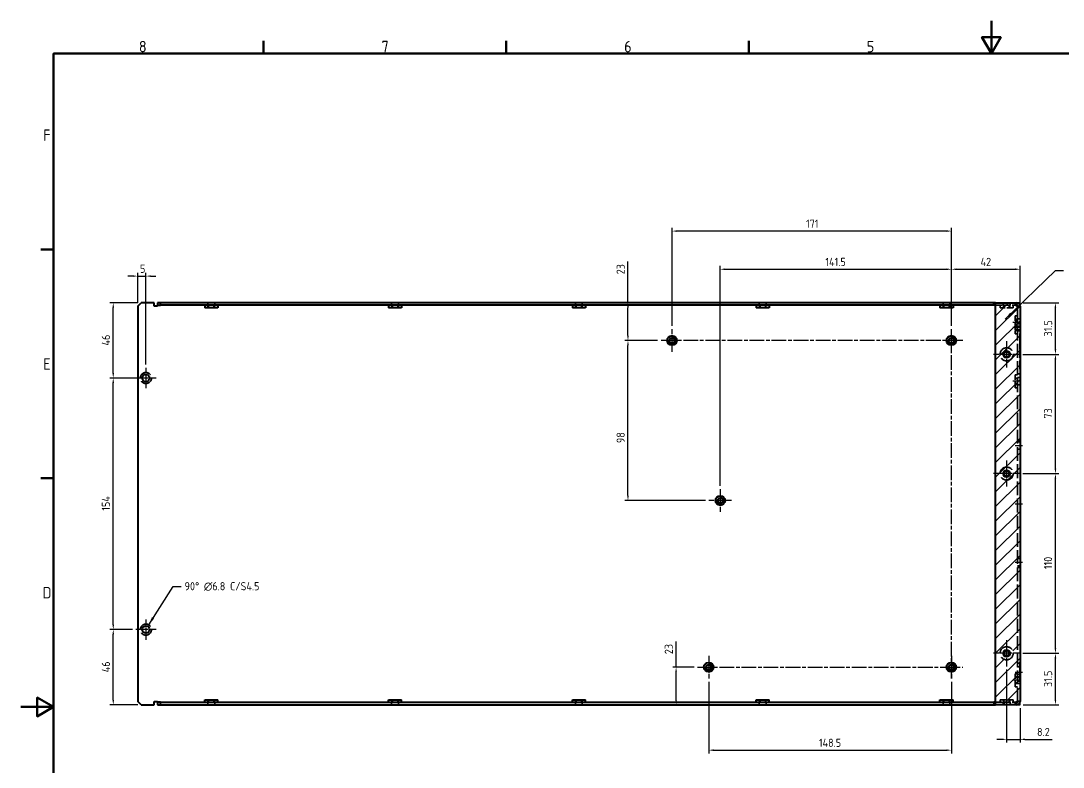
# Model space of a CAD drawing. Header units: millimetres. Extents: x 0 to 1188, y 0 to 840.
# Drawn here: x 0 to 638, y 383 to 840 of the extents above; entities that cross this region are included whole.
import ezdxf

# ---------------------------------------------------------------- set-up
doc = ezdxf.new("R2010")
doc.units = ezdxf.units.MM
doc.header["$LTSCALE"] = 2
doc.linetypes.add('CHAIN', pattern=[0.3543, 0.2362, -0.0295, 0.0591, -0.0295])
doc.linetypes.add('DASHED', pattern=[0.2067, 0.1654, -0.0413])
doc.layers.get('0').update_dxf_attribs({"color": 3, "lineweight": 25})
for name, color, linetype, lineweight in [('가려진 것(ISO)', 2, 'DASHED', 35), ('가시적인 것(ISO)', 3, 'Continuous', 40), ('가시적인 좁은 것(ISO)', 3, 'Continuous', 35), ('경계(ISO)', 7, 'Continuous', 50), ('기호(ISO)', 5, 'Continuous', 25), ('스케치 형상(ISO)', 3, 'Continuous', 25), ('중심 표식(ISO)', 1, 'Continuous', 25), ('중심선(ISO)', 1, 'Continuous', 25), ('치수(ISO)', 2, 'Continuous', 25), ('해치(ISO)', 7, 'Continuous', 18)]:
    doc.layers.add(name, color=color, linetype=linetype, lineweight=lineweight)
doc.styles.add('문자 텍스트_PSTEK_POSCO', font='isocp.shx')
doc.styles.add('치수 텍스트_PSTEK_POSCO', font='isocp.shx')
doc.dimstyles.new('치수_PSTEK_POSCO', dxfattribs={"dimscale": 2, "dimtxt": 2.5, "dimasz": 1.5, "dimexe": 1, "dimexo": 1, "dimgap": 1, "dimtad": 1, "dimrnd": 1e-08, "dimdsep": 46, "dimtxsty": '치수 텍스트_PSTEK_POSCO', "dimcen": 0.09, "dimdle": 10, "dimclrd": 7, "dimclre": 7, "dimclrt": 2, "dimadec": 1, "dimazin": 2, "dimtfac": 1, "dimtmove": 0, "dimatfit": 3, "dimfxl": 0, "dimtolj": 1, "dimlwd": -1, "dimlwe": -1, "dimarcsym": 0})
doc.dimstyles.new('치수_PSTEK_POSCO$7', dxfattribs={"dimscale": 2, "dimtxt": 2.5, "dimasz": 2.5, "dimexe": 1, "dimexo": 1, "dimgap": 1, "dimtad": 1, "dimrnd": 1e-08, "dimdsep": 46, "dimtxsty": '치수 텍스트_PSTEK_POSCO', "dimcen": 0.09, "dimdle": 10, "dimclrd": 7, "dimclre": 7, "dimclrt": 2, "dimadec": 1, "dimazin": 2, "dimtfac": 1, "dimtmove": 0, "dimatfit": 3, "dimfxl": 0, "dimtolj": 1, "dimlwd": -1, "dimlwe": -1, "dimarcsym": 0})

# ---------------------------------------------------------------- blocks, each defined once
blk = doc.blocks.new('경계 Default Border')
at = {"layer": '경계(ISO)'}
for p, q in [((74.25, 410), (74.25, 413.9)), ((148.5, 410), (148.5, 413.9)), ((222.75, 410), (222.75, 413.9)), ((10, 350), (6.1, 350)), ((10, 280), (6.1, 280))]:
    blk.add_line(p, q, dxfattribs=at)
at = {"layer": '경계(ISO)', "flags": 128}
for points in [[(297, 420), (297, 410), (294.11, 415), (299.89, 415), (297, 410)], [(10, 10), (10, 410), (584, 410), (584, 10), (10, 10)], [(0, 210), (10, 210), (5, 212.89), (5, 207.11), (10, 210)]]:
    blk.add_lwpolyline(points, dxfattribs=at)
at = {"layer": '경계(ISO)', "color": 2, "char_height": 3.5, "attachment_point": 7, "style": '문자 텍스트_PSTEK_POSCO'}
for s, insert in [('8', (36.13, 410.37)), ('7', (110.38, 410.39)), ('6', (184.63, 410.37)), ('5', (258.88, 410.37)), ('F', (6.85, 383.25)), ('E', (6.85, 313.22)), ('D', (6.66, 243.22))]:
    blk.add_mtext(s, dxfattribs=dict(at, insert=insert))
blk = doc.blocks.new('*D21')
at = {"layer": 'Defpoints', "color": 0, "transparency": 16777216}
for p in [(371.6, 644.35), (391.6, 644.35), (421.1, 546.35)]:
    blk.add_point(p, dxfattribs=at)
at = {"layer": '치수(ISO)', "color": 7, "transparency": 16777216}
for p, q in [((389.6, 644.35), (369.6, 644.35)), ((371.6, 549.35), (371.6, 641.35)), ((419.1, 546.35), (369.6, 546.35))]:
    blk.add_line(p, q, dxfattribs=at)
for points in [[(371.1, 641.35), (372.1, 641.35), (371.6, 644.35)], [(371.1, 549.35), (372.1, 549.35), (371.6, 546.35)]]:
    blk.add_solid(points, dxfattribs=at)
at = {"layer": '치수(ISO)', "color": 2, "transparency": 16777216, "insert": (367.1, 581.5), "char_height": 5, "attachment_point": 4, "rotation": 90, "style": '치수 텍스트_PSTEK_POSCO'}
blk.add_mtext('\\A1;98', dxfattribs=at)
blk = doc.blocks.new('*D22')
at = {"layer": 'Defpoints', "color": 0, "transparency": 16777216}
for p in [(371.6, 667.35), (595.48, 667.35), (391.6, 644.35)]:
    blk.add_point(p, dxfattribs=at)
at = {"layer": '치수(ISO)', "color": 7, "transparency": 16777216}
for p, q in [((371.6, 667.35), (371.6, 692.68)), ((371.6, 647.35), (371.6, 664.35)), ((389.6, 644.35), (369.6, 644.35))]:
    blk.add_line(p, q, dxfattribs=at)
for points in [[(371.1, 664.35), (372.1, 664.35), (371.6, 667.35)], [(371.1, 647.35), (372.1, 647.35), (371.6, 644.35)]]:
    blk.add_solid(points, dxfattribs=at)
at = {"layer": '치수(ISO)', "color": 2, "transparency": 16777216, "insert": (367.1, 684.85), "char_height": 5, "attachment_point": 4, "rotation": 90, "style": '치수 텍스트_PSTEK_POSCO'}
blk.add_mtext('\\A1;23', dxfattribs=at)
blk = doc.blocks.new('*D32')
at = {"layer": 'Defpoints', "color": 0, "transparency": 16777216}
for p in [(569.55, 687.94), (569.55, 651.3), (428.05, 553.3)]:
    blk.add_point(p, dxfattribs=at)
at = {"layer": '치수(ISO)', "color": 7, "transparency": 16777216}
for p, q in [((428.05, 555.3), (428.05, 689.94)), ((569.55, 653.3), (569.55, 689.94)), ((431.05, 687.94), (566.55, 687.94))]:
    blk.add_line(p, q, dxfattribs=at)
for points in [[(431.05, 688.44), (431.05, 687.44), (428.05, 687.94)], [(566.55, 688.44), (566.55, 687.44), (569.55, 687.94)]]:
    blk.add_solid(points, dxfattribs=at)
at = {"layer": '치수(ISO)', "color": 2, "transparency": 16777216, "insert": (492.44, 692.44), "char_height": 5, "attachment_point": 4, "style": '치수 텍스트_PSTEK_POSCO'}
blk.add_mtext('\\A1;141.5', dxfattribs=at)
blk = doc.blocks.new('*D33')
at = {"layer": 'Defpoints', "color": 0, "transparency": 16777216}
for p in [(398.55, 711.3), (398.55, 651.3), (569.55, 651.3)]:
    blk.add_point(p, dxfattribs=at)
at = {"layer": '치수(ISO)', "color": 7, "transparency": 16777216}
for p, q in [((398.55, 653.3), (398.55, 713.3)), ((566.55, 711.3), (401.55, 711.3)), ((569.55, 653.3), (569.55, 713.3))]:
    blk.add_line(p, q, dxfattribs=at)
for points in [[(401.55, 711.8), (401.55, 710.8), (398.55, 711.3)], [(566.55, 711.8), (566.55, 710.8), (569.55, 711.3)]]:
    blk.add_solid(points, dxfattribs=at)
at = {"layer": '치수(ISO)', "color": 2, "transparency": 16777216, "insert": (480.55, 715.8), "char_height": 5, "attachment_point": 4, "style": '치수 텍스트_PSTEK_POSCO'}
blk.add_mtext('\\A1;171', dxfattribs=at)
blk = doc.blocks.new('*D34')
at = {"layer": 'Defpoints', "color": 0, "transparency": 16777216}
for p in [(421.05, 437.4), (569.55, 437.4), (569.55, 393.54)]:
    blk.add_point(p, dxfattribs=at)
at = {"layer": '치수(ISO)', "color": 7, "transparency": 16777216}
for p, q in [((421.05, 435.4), (421.05, 391.54)), ((569.55, 435.4), (569.55, 391.54)), ((424.05, 393.54), (566.55, 393.54))]:
    blk.add_line(p, q, dxfattribs=at)
for points in [[(424.05, 394.04), (424.05, 393.04), (421.05, 393.54)], [(566.55, 394.04), (566.55, 393.04), (569.55, 393.54)]]:
    blk.add_solid(points, dxfattribs=at)
at = {"layer": '치수(ISO)', "color": 2, "transparency": 16777216, "insert": (488.44, 398.04), "char_height": 5, "attachment_point": 4, "style": '치수 텍스트_PSTEK_POSCO'}
blk.add_mtext('\\A1;148.5', dxfattribs=at)
blk = doc.blocks.new('*D35')
at = {"layer": 'Defpoints', "color": 0, "transparency": 16777216}
for p in [(401.05, 444.35), (414.1, 444.35), (595.48, 421.35)]:
    blk.add_point(p, dxfattribs=at)
at = {"layer": '치수(ISO)', "color": 7, "transparency": 16777216}
for p, q in [((401.05, 444.35), (401.05, 460.14)), ((412.1, 444.35), (399.05, 444.35)), ((401.05, 424.35), (401.05, 441.35))]:
    blk.add_line(p, q, dxfattribs=at)
for points in [[(400.55, 441.35), (401.55, 441.35), (401.05, 444.35)], [(400.55, 424.35), (401.55, 424.35), (401.05, 421.35)]]:
    blk.add_solid(points, dxfattribs=at)
at = {"layer": '치수(ISO)', "color": 2, "transparency": 16777216, "insert": (396.55, 452.31), "char_height": 5, "attachment_point": 4, "rotation": 90, "style": '치수 텍스트_PSTEK_POSCO'}
blk.add_mtext('\\A1;23', dxfattribs=at)
blk = doc.blocks.new('*D36')
at = {"layer": 'Defpoints', "color": 0, "transparency": 16777216}
for p in [(611.55, 687.94), (611.55, 665.35), (569.55, 651.3)]:
    blk.add_point(p, dxfattribs=at)
at = {"layer": '치수(ISO)', "color": 7, "transparency": 16777216}
for p, q in [((569.55, 653.3), (569.55, 689.94)), ((611.55, 667.35), (611.55, 689.94)), ((572.55, 687.94), (608.55, 687.94))]:
    blk.add_line(p, q, dxfattribs=at)
for points in [[(572.55, 688.44), (572.55, 687.44), (569.55, 687.94)], [(608.55, 688.44), (608.55, 687.44), (611.55, 687.94)]]:
    blk.add_solid(points, dxfattribs=at)
at = {"layer": '치수(ISO)', "color": 2, "transparency": 16777216, "insert": (587.4, 692.44), "char_height": 5, "attachment_point": 4, "style": '치수 텍스트_PSTEK_POSCO'}
blk.add_mtext('\\A1;42', dxfattribs=at)
blk = doc.blocks.new('*D37')
at = {"layer": 'Defpoints', "color": 0, "transparency": 16777216}
for p in [(611.35, 452.85), (633.22, 452.85), (611.55, 421.35)]:
    blk.add_point(p, dxfattribs=at)
at = {"layer": '치수(ISO)', "color": 7, "transparency": 16777216}
for p, q in [((613.35, 452.85), (635.22, 452.85)), ((633.22, 424.35), (633.22, 449.85)), ((613.55, 421.35), (635.22, 421.35))]:
    blk.add_line(p, q, dxfattribs=at)
for points in [[(632.72, 449.85), (633.72, 449.85), (633.22, 452.85)], [(632.72, 424.35), (633.72, 424.35), (633.22, 421.35)]]:
    blk.add_solid(points, dxfattribs=at)
at = {"layer": '치수(ISO)', "color": 2, "transparency": 16777216, "insert": (628.72, 432.23), "char_height": 5, "attachment_point": 4, "rotation": 90, "style": '치수 텍스트_PSTEK_POSCO'}
blk.add_mtext('\\A1;31.5', dxfattribs=at)
blk = doc.blocks.new('*D38')
at = {"layer": 'Defpoints', "color": 0, "transparency": 16777216}
for p in [(611.55, 667.35), (633.22, 667.35), (611.35, 635.85)]:
    blk.add_point(p, dxfattribs=at)
at = {"layer": '치수(ISO)', "color": 7, "transparency": 16777216}
for p, q in [((613.55, 667.35), (635.22, 667.35)), ((633.22, 638.85), (633.22, 664.35)), ((613.35, 635.85), (635.22, 635.85))]:
    blk.add_line(p, q, dxfattribs=at)
for points in [[(632.72, 664.35), (633.72, 664.35), (633.22, 667.35)], [(632.72, 638.85), (633.72, 638.85), (633.22, 635.85)]]:
    blk.add_solid(points, dxfattribs=at)
at = {"layer": '치수(ISO)', "color": 2, "transparency": 16777216, "insert": (628.72, 646.77), "char_height": 5, "attachment_point": 4, "rotation": 90, "style": '치수 텍스트_PSTEK_POSCO'}
blk.add_mtext('\\A1;31.5', dxfattribs=at)
blk = doc.blocks.new('*D39')
at = {"layer": 'Defpoints', "color": 0, "transparency": 16777216}
for p in [(611.35, 635.85), (633.22, 635.85), (611.35, 562.85)]:
    blk.add_point(p, dxfattribs=at)
at = {"layer": '치수(ISO)', "color": 7, "transparency": 16777216}
for p, q in [((613.35, 635.85), (635.22, 635.85)), ((633.22, 565.85), (633.22, 632.85)), ((613.35, 562.85), (635.22, 562.85))]:
    blk.add_line(p, q, dxfattribs=at)
for points in [[(632.72, 632.85), (633.72, 632.85), (633.22, 635.85)], [(632.72, 565.85), (633.72, 565.85), (633.22, 562.85)]]:
    blk.add_solid(points, dxfattribs=at)
at = {"layer": '치수(ISO)', "color": 2, "transparency": 16777216, "insert": (628.72, 596.52), "char_height": 5, "attachment_point": 4, "rotation": 90, "style": '치수 텍스트_PSTEK_POSCO'}
blk.add_mtext('\\A1;73', dxfattribs=at)
blk = doc.blocks.new('*D40')
at = {"layer": 'Defpoints', "color": 0, "transparency": 16777216}
for p in [(611.35, 562.85), (633.22, 562.85), (611.35, 452.85)]:
    blk.add_point(p, dxfattribs=at)
at = {"layer": '치수(ISO)', "color": 7, "transparency": 16777216}
for p, q in [((613.35, 562.85), (635.22, 562.85)), ((633.22, 455.85), (633.22, 559.85)), ((613.35, 452.85), (635.22, 452.85))]:
    blk.add_line(p, q, dxfattribs=at)
for points in [[(632.72, 559.85), (633.72, 559.85), (633.22, 562.85)], [(632.72, 455.85), (633.72, 455.85), (633.22, 452.85)]]:
    blk.add_solid(points, dxfattribs=at)
at = {"layer": '치수(ISO)', "color": 2, "transparency": 16777216, "insert": (628.72, 504.37), "char_height": 5, "attachment_point": 4, "rotation": 90, "style": '치수 텍스트_PSTEK_POSCO'}
blk.add_mtext('\\A1;110', dxfattribs=at)
blk = doc.blocks.new('*D41')
at = {"layer": 'Defpoints', "color": 0, "transparency": 16777216}
for p in [(603.35, 444.85), (611.55, 421.35), (611.55, 400.17)]:
    blk.add_point(p, dxfattribs=at)
at = {"layer": '치수(ISO)', "color": 7, "transparency": 16777216}
for p, q in [((603.35, 442.85), (603.35, 398.17)), ((611.55, 419.35), (611.55, 398.17)), ((600.35, 400.17), (597.35, 400.17)), ((603.35, 400.17), (611.55, 400.17)), ((614.55, 400.17), (631.25, 400.17))]:
    blk.add_line(p, q, dxfattribs=at)
for points in [[(600.35, 400.67), (600.35, 399.67), (603.35, 400.17)], [(614.55, 400.67), (614.55, 399.67), (611.55, 400.17)]]:
    blk.add_solid(points, dxfattribs=at)
at = {"layer": '치수(ISO)', "color": 2, "transparency": 16777216, "insert": (621.95, 404.67), "char_height": 5, "attachment_point": 4, "style": '치수 텍스트_PSTEK_POSCO'}
blk.add_mtext('\\A1;8.2', dxfattribs=at)
blk = doc.blocks.new('*D42')
at = {"layer": 'Defpoints', "color": 0, "transparency": 16777216}
for p in [(56.55, 667.35), (73.55, 667.35), (76.55, 621.35)]:
    blk.add_point(p, dxfattribs=at)
at = {"layer": '치수(ISO)', "color": 7, "transparency": 16777216}
for p, q in [((71.55, 667.35), (54.55, 667.35)), ((56.55, 624.35), (56.55, 664.35)), ((74.55, 621.35), (54.55, 621.35))]:
    blk.add_line(p, q, dxfattribs=at)
for points in [[(56.05, 664.35), (57.05, 664.35), (56.55, 667.35)], [(56.05, 624.35), (57.05, 624.35), (56.55, 621.35)]]:
    blk.add_solid(points, dxfattribs=at)
at = {"layer": '치수(ISO)', "color": 2, "transparency": 16777216, "insert": (52.05, 641.25), "char_height": 5, "attachment_point": 4, "rotation": 90, "style": '치수 텍스트_PSTEK_POSCO'}
blk.add_mtext('\\A1;46', dxfattribs=at)
blk = doc.blocks.new('*D43')
at = {"layer": 'Defpoints', "color": 0, "transparency": 16777216}
for p in [(56.55, 621.35), (76.55, 621.35), (70.3, 467.35)]:
    blk.add_point(p, dxfattribs=at)
at = {"layer": '치수(ISO)', "color": 7, "transparency": 16777216}
for p, q in [((74.55, 621.35), (54.55, 621.35)), ((56.55, 470.35), (56.55, 618.35)), ((68.3, 467.35), (54.55, 467.35))]:
    blk.add_line(p, q, dxfattribs=at)
for points in [[(56.05, 618.35), (57.05, 618.35), (56.55, 621.35)], [(56.05, 470.35), (57.05, 470.35), (56.55, 467.35)]]:
    blk.add_solid(points, dxfattribs=at)
at = {"layer": '치수(ISO)', "color": 2, "transparency": 16777216, "insert": (52.05, 540.12), "char_height": 5, "attachment_point": 4, "rotation": 90, "style": '치수 텍스트_PSTEK_POSCO'}
blk.add_mtext('\\A1;154', dxfattribs=at)
blk = doc.blocks.new('*D44')
at = {"layer": 'Defpoints', "color": 0, "transparency": 16777216}
for p in [(56.55, 467.35), (70.3, 467.35), (73.55, 421.35)]:
    blk.add_point(p, dxfattribs=at)
at = {"layer": '치수(ISO)', "color": 7, "transparency": 16777216}
for p, q in [((68.3, 467.35), (54.55, 467.35)), ((56.55, 424.35), (56.55, 464.35)), ((71.55, 421.35), (54.55, 421.35))]:
    blk.add_line(p, q, dxfattribs=at)
for points in [[(56.05, 464.35), (57.05, 464.35), (56.55, 467.35)], [(56.05, 424.35), (57.05, 424.35), (56.55, 421.35)]]:
    blk.add_solid(points, dxfattribs=at)
at = {"layer": '치수(ISO)', "color": 2, "transparency": 16777216, "insert": (52.05, 441.21), "char_height": 5, "attachment_point": 4, "rotation": 90, "style": '치수 텍스트_PSTEK_POSCO'}
blk.add_mtext('\\A1;46', dxfattribs=at)
blk = doc.blocks.new('*D45')
at = {"layer": 'Defpoints', "color": 0, "transparency": 16777216}
for p in [(76.55, 683.73), (71.55, 665.35), (76.55, 627.6)]:
    blk.add_point(p, dxfattribs=at)
at = {"layer": '치수(ISO)', "color": 7, "transparency": 16777216}
for p, q in [((68.55, 683.73), (65.55, 683.73)), ((71.55, 667.35), (71.55, 685.73)), ((71.55, 683.73), (76.55, 683.73)), ((76.55, 629.6), (76.55, 685.73)), ((79.55, 683.73), (82.55, 683.73))]:
    blk.add_line(p, q, dxfattribs=at)
for points in [[(68.55, 684.23), (68.55, 683.23), (71.55, 683.73)], [(79.55, 684.23), (79.55, 683.23), (76.55, 683.73)]]:
    blk.add_solid(points, dxfattribs=at)
at = {"layer": '치수(ISO)', "color": 2, "transparency": 16777216, "insert": (72.94, 688.23), "char_height": 5, "attachment_point": 4, "style": '치수 텍스트_PSTEK_POSCO'}
blk.add_mtext('\\A1;5', dxfattribs=at)

msp = doc.modelspace()

# ---------------------------------------------------------------- hatches: boundary and pattern name
at = {"layer": '해치(ISO)'}
h = msp.add_hatch(dxfattribs=at)
h.set_pattern_fill('ANSI31', color=1, scale=50.8, style=0)
h.set_pattern_definition([(45, (0, 0), (-4.49013, 4.49013), [])])
edge = h.paths.add_edge_path(flags=0)
edge.add_arc((603.346, 452.852), 4, 0, 360)
h.paths.add_polyline_path([(596.546, 421.352), (611.546, 421.352), (611.546, 667.352), (596.546, 667.352)])

# ---------------------------------------------------------------- linework, layer by layer
at = {"layer": '가려진 것(ISO)', "ltscale": 1.428422}
for p, q in [((114.446, 667.352), (114.446, 665.852)), ((114.546, 665.852), (114.546, 664.352)), ((114.925, 664.352), (114.925, 665.852)), ((118.167, 664.352), (118.167, 665.852)), ((118.546, 664.352), (118.546, 665.852)), ((118.646, 667.352), (118.646, 665.852)), ((226.946, 667.352), (226.946, 665.852)), ((227.046, 665.852), (227.046, 664.352)), ((227.425, 664.352), (227.425, 665.852)), ((230.667, 664.352), (230.667, 665.852)), ((231.046, 664.352), (231.046, 665.852)), ((231.146, 667.352), (231.146, 665.852)), ((339.446, 667.352), (339.446, 665.852)), ((339.546, 665.852), (339.546, 664.352)), ((339.925, 664.352), (339.925, 665.852)), ((343.167, 664.352), (343.167, 665.852)), ((343.546, 664.352), (343.546, 665.852)), ((343.646, 667.352), (343.646, 665.852)), ((451.946, 667.352), (451.946, 665.852)), ((452.046, 665.852), (452.046, 664.352)), ((452.425, 664.352), (452.425, 665.852)), ((455.667, 664.352), (455.667, 665.852)), ((456.046, 664.352), (456.046, 665.852)), ((456.146, 667.352), (456.146, 665.852)), ((564.446, 667.352), (564.446, 665.852)), ((564.546, 665.852), (564.546, 664.352)), ((564.925, 664.352), (564.925, 665.852)), ((568.167, 664.352), (568.167, 665.852)), ((568.546, 664.352), (568.546, 665.852)), ((568.646, 667.352), (568.646, 665.852)), ((599.346, 665.852), (599.346, 664.352)), ((601.246, 667.352), (601.246, 665.852)), ((601.346, 665.852), (601.346, 664.352)), ((601.725, 664.352), (601.725, 665.852)), ((604.967, 664.352), (604.967, 665.852)), ((605.346, 664.352), (605.346, 665.852)), ((605.446, 667.352), (605.446, 665.852)), ((607.346, 665.852), (607.346, 664.352)), ((610.046, 659.352), (608.546, 659.352)), ((610.046, 657.352), (608.546, 657.352)), ((610.046, 657.602), (611.546, 657.602)), ((610.046, 656.973), (608.546, 656.973)), ((610.046, 656.352), (608.546, 656.352)), ((610.046, 654.352), (608.546, 654.352)), ((610.046, 653.973), (608.546, 653.973)), ((610.046, 653.731), (608.546, 653.731)), ((608.546, 653.352), (610.046, 653.352)), ((610.046, 651.352), (608.546, 651.352)), ((610.046, 650.731), (608.546, 650.731)), ((610.046, 654.452), (611.546, 654.452)), ((610.046, 653.102), (611.546, 653.102)), ((610.046, 650.852), (611.546, 650.852)), ((608.546, 650.352), (610.046, 650.352)), ((610.046, 648.352), (608.546, 648.352)), ((610.046, 650.252), (611.546, 650.252)), ((610.046, 623.352), (608.546, 623.352)), ((610.046, 621.352), (608.546, 621.352)), ((610.046, 620.973), (608.546, 620.973)), ((610.046, 623.852), (611.546, 623.852)), ((610.046, 621.602), (611.546, 621.602)), ((610.046, 617.731), (608.546, 617.731)), ((608.546, 617.352), (610.046, 617.352)), ((610.046, 615.352), (608.546, 615.352)), ((610.046, 617.102), (611.546, 617.102)), ((610.046, 583.352), (611.546, 583.352)), ((610.046, 582.352), (611.546, 582.352)), ((610.046, 577.852), (611.546, 577.852)), ((610.046, 510.852), (611.546, 510.852)), ((610.046, 506.352), (611.546, 506.352)), ((610.046, 505.352), (611.546, 505.352)), ((611.546, 446.852), (610.046, 446.852)), ((610.046, 440.352), (608.546, 440.352)), ((610.046, 444.602), (611.546, 444.602)), ((610.046, 438.352), (608.546, 438.352)), ((610.046, 437.973), (608.546, 437.973)), ((610.046, 434.731), (608.546, 434.731)), ((608.546, 434.352), (610.046, 434.352)), ((610.046, 438.452), (611.546, 438.452)), ((610.046, 438.102), (611.546, 438.102)), ((611.546, 435.852), (610.046, 435.852)), ((610.046, 434.252), (611.546, 434.252)), ((610.046, 432.352), (608.546, 432.352)), ((114.446, 422.852), (114.446, 421.352)), ((114.546, 424.352), (114.546, 422.852)), ((114.925, 422.852), (114.925, 424.352)), ((118.167, 422.852), (118.167, 424.352)), ((118.546, 422.852), (118.546, 424.352)), ((118.646, 422.852), (118.646, 421.352)), ((226.946, 422.852), (226.946, 421.352)), ((227.046, 424.352), (227.046, 422.852)), ((227.425, 422.852), (227.425, 424.352)), ((230.667, 422.852), (230.667, 424.352)), ((231.046, 422.852), (231.046, 424.352)), ((231.146, 422.852), (231.146, 421.352)), ((339.446, 422.852), (339.446, 421.352)), ((339.546, 424.352), (339.546, 422.852)), ((339.925, 422.852), (339.925, 424.352)), ((343.167, 422.852), (343.167, 424.352)), ((343.546, 422.852), (343.546, 424.352)), ((343.646, 422.852), (343.646, 421.352)), ((451.946, 422.852), (451.946, 421.352)), ((452.046, 424.352), (452.046, 422.852)), ((452.425, 422.852), (452.425, 424.352)), ((455.667, 422.852), (455.667, 424.352)), ((456.046, 422.852), (456.046, 424.352)), ((456.146, 422.852), (456.146, 421.352)), ((564.446, 422.852), (564.446, 421.352)), ((564.546, 424.352), (564.546, 422.852)), ((564.925, 422.852), (564.925, 424.352)), ((568.167, 422.852), (568.167, 424.352)), ((568.546, 422.852), (568.546, 424.352)), ((568.646, 422.852), (568.646, 421.352)), ((599.346, 422.852), (599.346, 424.352)), ((601.246, 422.852), (601.246, 421.352)), ((601.346, 424.352), (601.346, 422.852)), ((601.725, 422.852), (601.725, 424.352)), ((604.967, 422.852), (604.967, 424.352)), ((605.346, 422.852), (605.346, 424.352)), ((605.446, 422.852), (605.446, 421.352)), ((607.346, 422.852), (607.346, 424.352))]:
    msp.add_line(p, q, dxfattribs=at)
at = {"layer": '가려진 것(ISO)', "ltscale": 12.380428}
for p, q in [((596.546, 665.852), (609.546, 665.852)), ((596.546, 422.852), (609.546, 422.852))]:
    msp.add_line(p, q, dxfattribs=at)
at = {"layer": '가려진 것(ISO)', "ltscale": 11.967462}
for p, q in [((607.346, 664.352), (599.346, 664.352)), ((608.546, 651.352), (608.546, 659.352)), ((608.546, 615.352), (608.546, 623.352)), ((608.546, 432.352), (608.546, 440.352)), ((599.346, 424.352), (607.346, 424.352))]:
    msp.add_line(p, q, dxfattribs=at)
at = {"layer": '가려진 것(ISO)', "ltscale": 1.261536}
for p, q in [((608.485, 666.027), (608.485, 667.352)), ((608.485, 422.677), (608.485, 421.352))]:
    msp.add_line(p, q, dxfattribs=at)
at = {"layer": '가려진 것(ISO)', "ltscale": 0.166787}
for p, q in [((608.485, 665.852), (608.485, 666.027)), ((608.485, 422.852), (608.485, 422.677))]:
    msp.add_line(p, q, dxfattribs=at)
at = {"layer": '가려진 것(ISO)', "ltscale": 25.451715}
msp.add_line((610.046, 423.352), (610.046, 665.352), dxfattribs=at)
at = {"layer": '가려진 것(ISO)', "ltscale": 5.021122}
msp.add_line((608.546, 648.352), (608.546, 651.352), dxfattribs=at)
at = {"layer": '가려진 것(ISO)', "ltscale": 0.009423}
for p, q in [((611.546, 648.524), (611.556, 648.524)), ((611.546, 647.33), (611.556, 647.33)), ((611.546, 645.556), (611.556, 645.556)), ((611.546, 645.551), (611.556, 645.551)), ((611.546, 644.846), (611.556, 644.846)), ((611.546, 644.384), (611.556, 644.384)), ((611.546, 643.034), (611.556, 643.034)), ((611.546, 642.249), (611.556, 642.249)), ((611.546, 640.336), (611.556, 640.336)), ((611.546, 639.536), (611.556, 639.536)), ((611.546, 637.611), (611.556, 637.611)), ((611.546, 637.231), (611.556, 637.231)), ((611.546, 636.429), (611.556, 636.429)), ((611.546, 634.983), (611.556, 634.983)), ((611.546, 634.603), (611.556, 634.603)), ((611.546, 633.801), (611.556, 633.801)), ((611.546, 631.567), (611.556, 631.567)), ((611.546, 631.258), (611.556, 631.258)), ((611.546, 631.158), (611.556, 631.158)), ((611.546, 630.94), (611.556, 630.94)), ((611.546, 630.188), (611.556, 630.188)), ((611.546, 629.974), (611.556, 629.974)), ((611.546, 629.88), (611.556, 629.88)), ((611.546, 629.848), (611.556, 629.848)), ((611.546, 629.607), (611.556, 629.607)), ((611.546, 629.566), (611.556, 629.566)), ((611.546, 629.192), (611.556, 629.192)), ((611.546, 627.378), (611.556, 627.378)), ((611.546, 447.052), (611.556, 447.052)), ((611.546, 445.352), (611.556, 445.352)), ((611.546, 445.352), (611.556, 445.352)), ((611.546, 443.852), (611.556, 443.852)), ((611.546, 443.852), (611.556, 443.852)), ((611.546, 442.852), (611.556, 442.852)), ((611.546, 442.852), (611.556, 442.852)), ((611.546, 441.703), (611.556, 441.703)), ((611.546, 441.702), (611.556, 441.702)), ((611.546, 441.003), (611.556, 441.003)), ((611.546, 441.002), (611.556, 441.002)), ((611.546, 439.852), (611.556, 439.852)), ((611.546, 439.852), (611.556, 439.852)), ((611.546, 438.852), (611.556, 438.852)), ((611.546, 438.852), (611.556, 438.852)), ((611.546, 437.352), (611.556, 437.352)), ((611.546, 437.352), (611.556, 437.352)), ((611.546, 435.652), (611.556, 435.652))]:
    msp.add_line(p, q, dxfattribs=at)
at = {"layer": '가려진 것(ISO)', "ltscale": 30.397606}
for centre in [(603.346, 635.852), (603.346, 562.852), (603.346, 452.852)]:
    msp.add_circle(centre, 4, dxfattribs=at)
at = {"layer": '가려진 것(ISO)', "ltscale": 25.837965}
for centre in [(76.546, 621.352), (76.546, 467.352)]:
    msp.add_circle(centre, 3.4, dxfattribs=at)
at = {"layer": '가려진 것(ISO)', "ltscale": 3.152318}
for points in [[(609.546, 665.352), (609.281, 666.137), (609.016, 666.899), (608.75, 667.199), (608.662, 667.3), (608.573, 667.352), (608.485, 667.352)], [(608.485, 421.352), (608.75, 421.352), (609.015, 421.861), (609.28, 422.586), (609.368, 422.828), (609.457, 423.09), (609.546, 423.352)]]:
    msp.add_open_spline(points, degree=3, knots=[0, 0, 0, 0, 1.1774531, 1.1774531, 1.1774531, 1.5707963, 1.5707963, 1.5707963, 1.5707963], dxfattribs=at)
at = {"layer": '가려진 것(ISO)', "ltscale": 1.253394}
for points in [[(609.546, 665.352), (609.192, 665.614), (608.838, 665.852), (608.485, 665.852)], [(609.546, 423.352), (609.192, 423.09), (608.838, 422.852), (608.485, 422.852)]]:
    msp.add_open_spline(points, degree=3, dxfattribs=at)
at = {"layer": '가시적인 것(ISO)'}
for p, q in [((71.546, 665.352), (73.546, 667.352)), ((71.546, 665.352), (71.546, 423.352)), ((81.546, 667.352), (73.546, 667.352)), ((81.546, 665.352), (81.546, 667.352)), ((83.546, 665.352), (81.546, 665.352)), ((85.546, 667.352), (83.546, 667.352)), ((83.546, 667.352), (83.546, 665.852)), ((83.546, 665.852), (85.546, 665.852)), ((83.546, 665.852), (83.546, 665.352)), ((85.546, 665.852), (85.546, 667.352)), ((595.485, 667.352), (85.546, 667.352)), ((595.485, 665.852), (85.546, 665.852)), ((112.546, 665.852), (112.546, 664.352)), ((120.546, 664.352), (112.546, 664.352)), ((120.546, 665.852), (120.546, 664.352)), ((225.046, 665.852), (225.046, 664.352)), ((233.046, 664.352), (225.046, 664.352)), ((233.046, 665.852), (233.046, 664.352)), ((337.546, 665.852), (337.546, 664.352)), ((345.546, 664.352), (337.546, 664.352)), ((345.546, 665.852), (345.546, 664.352)), ((450.046, 665.852), (450.046, 664.352)), ((458.046, 664.352), (450.046, 664.352)), ((458.046, 665.852), (458.046, 664.352)), ((562.546, 665.852), (562.546, 664.352)), ((570.546, 664.352), (562.546, 664.352)), ((570.546, 665.852), (570.546, 664.352)), ((596.546, 667.352), (595.485, 667.352)), ((595.485, 665.852), (595.485, 667.352)), ((596.546, 665.852), (595.485, 665.852)), ((596.546, 667.352), (609.546, 667.352)), ((596.546, 421.352), (596.546, 667.352)), ((609.546, 665.352), (609.546, 667.352)), ((609.546, 665.352), (611.546, 665.352)), ((611.546, 665.352), (611.546, 423.352)), ((611.546, 648.614), (611.556, 648.614)), ((611.546, 646.608), (611.556, 646.608)), ((611.546, 646.251), (611.556, 646.251)), ((611.546, 644.323), (611.556, 644.323)), ((611.546, 644.133), (611.556, 644.133)), ((611.546, 644.065), (611.556, 644.065)), ((611.546, 643.304), (611.556, 643.304)), ((611.546, 642.653), (611.556, 642.653)), ((611.546, 641.999), (611.556, 641.999)), ((611.546, 641.218), (611.556, 641.218)), ((611.546, 641.092), (611.556, 641.092)), ((611.546, 638.78), (611.556, 638.78)), ((611.546, 638.503), (611.556, 638.503)), ((611.546, 638.372), (611.556, 638.372)), ((611.556, 643.304), (611.556, 644.065)), ((611.556, 642.653), (611.556, 643.304)), ((611.556, 641.999), (611.556, 642.653)), ((611.556, 641.218), (611.556, 641.999)), ((611.556, 638.372), (611.556, 638.503)), ((611.546, 636.371), (611.556, 636.371)), ((611.546, 636.298), (611.556, 636.298)), ((611.546, 635.875), (611.556, 635.875)), ((611.546, 635.744), (611.556, 635.744)), ((611.546, 633.743), (611.556, 633.743)), ((611.546, 633.67), (611.556, 633.67)), ((611.546, 632.021), (611.556, 632.021)), ((611.546, 631.91), (611.556, 631.91)), ((611.556, 635.744), (611.556, 635.875)), ((611.556, 631.487), (611.556, 631.91)), ((611.546, 631.487), (611.556, 631.487)), ((611.546, 631.28), (611.556, 631.28)), ((611.546, 629.116), (611.556, 629.116)), ((611.546, 628.727), (611.556, 628.727)), ((611.546, 628.11), (611.556, 628.11)), ((611.546, 627.453), (611.556, 627.453)), ((611.546, 626.746), (611.556, 626.746)), ((611.556, 631.28), (611.556, 631.487)), ((611.556, 628.11), (611.556, 628.727)), ((611.556, 627.453), (611.556, 628.11)), ((611.546, 447.352), (611.556, 447.352)), ((611.556, 435.352), (611.556, 447.352)), ((611.546, 435.352), (611.556, 435.352)), ((73.546, 421.352), (71.546, 423.352)), ((73.546, 421.352), (81.546, 421.352)), ((81.546, 421.352), (81.546, 423.352)), ((81.546, 423.352), (83.546, 423.352)), ((83.546, 422.852), (83.546, 423.352)), ((85.546, 422.852), (83.546, 422.852)), ((83.546, 422.852), (83.546, 421.352)), ((83.546, 421.352), (85.546, 421.352)), ((85.546, 421.352), (85.546, 422.852)), ((85.546, 422.852), (595.485, 422.852)), ((85.546, 421.352), (595.485, 421.352)), ((112.546, 424.352), (120.546, 424.352)), ((112.546, 422.852), (112.546, 424.352)), ((120.546, 422.852), (120.546, 424.352)), ((225.046, 424.352), (233.046, 424.352)), ((225.046, 422.852), (225.046, 424.352)), ((233.046, 422.852), (233.046, 424.352)), ((337.546, 424.352), (345.546, 424.352)), ((337.546, 422.852), (337.546, 424.352)), ((345.546, 422.852), (345.546, 424.352)), ((450.046, 424.352), (458.046, 424.352)), ((450.046, 422.852), (450.046, 424.352)), ((458.046, 422.852), (458.046, 424.352)), ((562.546, 424.352), (570.546, 424.352)), ((562.546, 422.852), (562.546, 424.352)), ((570.546, 422.852), (570.546, 424.352)), ((596.546, 422.852), (595.485, 422.852)), ((595.485, 422.852), (595.485, 421.352)), ((595.485, 421.352), (596.546, 421.352)), ((609.546, 421.352), (596.546, 421.352)), ((611.546, 423.352), (609.546, 423.352)), ((609.546, 421.352), (609.546, 423.352))]:
    msp.add_line(p, q, dxfattribs=at)
for centre, radius in [((398.546, 644.352), 2.95), ((398.546, 644.352), 1.621), ((569.546, 644.352), 2.95), ((569.546, 644.352), 1.621), ((603.346, 635.852), 2.15), ((603.346, 635.852), 1.621), ((76.546, 621.352), 2.25), ((603.346, 562.852), 2.15), ((603.346, 562.852), 1.621), ((428.046, 546.352), 2.95), ((428.046, 546.352), 1.621), ((76.546, 467.352), 2.25), ((603.346, 452.852), 2.15), ((603.346, 452.852), 1.621), ((421.046, 444.352), 2.95), ((569.546, 444.352), 2.95), ((421.046, 444.352), 1.621), ((569.546, 444.352), 1.621)]:
    msp.add_circle(centre, radius, dxfattribs=at)
for centre, radius, start, end in [((609.546, 665.352), 2, 0, 90), ((609.546, 665.352), 0.5, 0, 90), ((609.546, 423.352), 2, 270, 0), ((609.546, 423.352), 0.5, 270, 0)]:
    msp.add_arc(centre, radius, start, end, dxfattribs=at)
for points in [[(611.556, 647.863), (611.556, 648.05), (611.556, 648.424), (611.556, 648.614)], [(611.556, 646.99), (611.556, 647.158), (611.556, 647.615), (611.556, 647.863)], [(611.556, 646.608), (611.556, 646.69), (611.556, 646.812), (611.556, 646.99)], [(611.556, 645.133), (611.556, 645.716), (611.556, 646.037), (611.556, 646.251)], [(611.556, 644.323), (611.556, 644.427), (611.556, 644.894), (611.556, 645.133)], [(611.556, 640.832), (611.556, 640.968), (611.556, 641.042), (611.556, 641.092)], [(611.556, 639.937), (611.556, 640.261), (611.556, 640.693), (611.556, 640.832)], [(611.556, 639.045), (611.556, 639.186), (611.556, 639.631), (611.556, 639.937)], [(611.556, 638.78), (611.556, 638.83), (611.556, 638.904), (611.556, 639.045)], [(611.556, 637.287), (611.556, 637.822), (611.556, 638.152), (611.556, 638.372)], [(611.556, 636.371), (611.556, 636.497), (611.556, 637.037), (611.556, 637.287)], [(611.556, 636.298), (611.556, 636.335), (611.556, 636.371)], [(611.556, 634.659), (611.556, 635.194), (611.556, 635.524), (611.556, 635.744)], [(611.556, 633.743), (611.556, 633.869), (611.556, 634.409), (611.556, 634.659)], [(611.556, 633.67), (611.556, 633.707), (611.556, 633.743)], [(611.556, 631.91), (611.556, 631.977), (611.556, 632.021)], [(611.556, 630.568), (611.556, 630.762), (611.556, 631.12), (611.556, 631.28)], [(611.556, 629.116), (611.556, 629.426), (611.556, 629.889), (611.556, 630.568)], [(611.556, 627.242), (611.556, 627.337), (611.556, 627.444), (611.556, 627.453)], [(611.556, 626.746), (611.556, 626.885), (611.556, 627.159), (611.556, 627.242)]]:
    msp.add_open_spline(points, degree=2, dxfattribs=at)
msp.add_open_spline([(611.556, 644.133), (611.556, 644.189), (611.556, 644.272), (611.556, 644.323)], degree=2, knots=[0, 0, 0, 1, 1.3771926, 1.3771926, 1.3771926], dxfattribs=at)
at = {"layer": '가시적인 좁은 것(ISO)'}
for centre, start, end in [((398.546, 644.352), 170, 80), ((569.546, 644.352), 170, 80), ((603.346, 635.852), 100, 10), ((603.346, 562.852), 100, 10), ((428.046, 546.352), 170, 80), ((603.346, 452.852), 100, 10), ((421.046, 444.352), 170, 80), ((569.546, 444.352), 170, 80)]:
    msp.add_arc(centre, 2, start, end, dxfattribs=at)
at = {"layer": '스케치 형상(ISO)'}
for p, q in [((611.546, 667.352), (596.546, 667.352)), ((596.546, 667.352), (596.546, 421.352)), ((611.546, 421.352), (611.546, 667.352)), ((596.546, 421.352), (611.546, 421.352))]:
    msp.add_line(p, q, dxfattribs=at)
at = {"layer": '중심 표식(ISO)', "linetype": 'CHAIN', "ltscale": 7.722792}
for p, q in [((398.546, 637.402), (398.546, 651.302)), ((569.546, 637.402), (569.546, 651.302)), ((428.046, 553.302), (428.046, 539.402)), ((434.996, 546.352), (421.096, 546.352)), ((421.046, 451.302), (421.046, 437.402)), ((569.546, 451.302), (569.546, 437.402))]:
    msp.add_line(p, q, dxfattribs=at)
at = {"layer": '중심 표식(ISO)', "linetype": 'CHAIN', "ltscale": 8.88956}
for p, q in [((603.346, 643.852), (603.346, 627.852)), ((611.346, 635.852), (595.346, 635.852)), ((603.346, 570.852), (603.346, 554.852)), ((611.346, 562.852), (595.346, 562.852)), ((603.346, 460.852), (603.346, 444.852)), ((611.346, 452.852), (595.346, 452.852))]:
    msp.add_line(p, q, dxfattribs=at)
at = {"layer": '중심 표식(ISO)', "linetype": 'CHAIN', "ltscale": 6.944946}
for p, q in [((76.546, 627.602), (76.546, 615.102)), ((82.796, 621.352), (70.296, 621.352)), ((76.546, 473.602), (76.546, 461.102)), ((82.796, 467.352), (70.296, 467.352))]:
    msp.add_line(p, q, dxfattribs=at)
at = {"layer": '중심선(ISO)', "linetype": 'CHAIN', "ltscale": 19.051651}
for p, q in [((569.546, 437.402), (569.546, 651.302)), ((576.496, 644.352), (391.596, 644.352)), ((414.096, 444.352), (576.496, 444.352))]:
    msp.add_line(p, q, dxfattribs=at)
at = {"layer": '중심선(ISO)', "linetype": 'CHAIN', "ltscale": 2.500117}
for p, q in [((611.546, 655.352), (607.046, 655.352)), ((611.546, 652.352), (607.046, 652.352)), ((611.546, 619.352), (607.046, 619.352)), ((608.546, 580.102), (613.046, 580.102)), ((608.546, 544.352), (613.046, 544.352)), ((608.546, 508.602), (613.046, 508.602)), ((608.546, 441.352), (613.046, 441.352)), ((611.546, 436.352), (607.046, 436.352))]:
    msp.add_line(p, q, dxfattribs=at)

# ---------------------------------------------------------------- block references
at = {"xscale": 2, "yscale": 2, "zscale": 2}
msp.add_blockref('경계 Default Border', (0, 0), dxfattribs=at)

# ---------------------------------------------------------------- texts
at = {"layer": '기호(ISO)', "color": 2, "insert": (100.211, 493.747), "char_height": 5, "width": 53.37249, "attachment_point": 4, "line_spacing_factor": 0.4375, "style": '치수 텍스트_PSTEK_POSCO'}
msp.add_mtext('{90° \\fAIGDT|b0|i0;\\H5.0000;n\\fisocp|b0|i0;\\H5.0000;6.8 C/S4.5}', dxfattribs=at)

# ---------------------------------------------------------------- dimensions: what is measured, and where the dimension line sits
at = {"layer": '치수(ISO)', "color": 7}
for base, p2, picture, middle in [((398.546, 711.302), (398.546, 651.302), '*D33', (484.046, 711.302)), ((611.546, 687.942), (611.546, 665.352), '*D36', (590.546, 687.942))]:
    dim = msp.add_linear_dim(base=base, p1=(569.546, 651.302), p2=p2, dimstyle='치수_PSTEK_POSCO', override={"dimdec": 2, "dimtp": 0, "dimtm": 0, "dimtdec": 2, "dimtofl": 0, "dimatfit": 1}, dxfattribs=at)
    dim.commit()
    dim.dimension.update_dxf_attribs({"geometry": picture, "text_midpoint": middle, "dimtype": 160})
for base, p1, p2, angle, override, picture, middle in [((569.546, 687.942), (428.046, 553.302), (569.546, 651.302), 180, {"dimdec": 2, "dimtp": 0, "dimtm": 0, "dimtdec": 2, "dimtofl": 0, "dimatfit": 1}, '*D32', (498.796, 687.942)), ((76.546, 683.732), (71.546, 665.352), (76.546, 627.602), 180, {"dimdec": 2, "dimtp": 0, "dimtm": 0, "dimtdec": 2, "dimtofl": 1, "dimatfit": 1}, '*D45', (74.046, 683.732)), ((371.596, 667.352), (391.596, 644.352), (595.485, 667.352), 90, {"dimdec": 2, "dimse2": 1, "dimtp": 0, "dimtm": 0, "dimtdec": 2, "dimtofl": 0, "dimatfit": 2}, '*D22', (371.596, 687.764)), ((56.546, 667.352), (76.546, 621.352), (73.546, 667.352), 90, {"dimdec": 2, "dimtp": 0, "dimtm": 0, "dimtdec": 2, "dimtofl": 0, "dimatfit": 1}, '*D42', (56.546, 644.372)), ((633.219, 667.352), (611.346, 635.852), (611.546, 667.352), 90, {"dimdec": 2, "dimtp": 0, "dimtm": 0, "dimtdec": 2, "dimtofl": 0, "dimatfit": 1}, '*D38', (633.219, 651.622)), ((371.596, 644.352), (421.096, 546.352), (391.596, 644.352), 90, {"dimdec": 2, "dimtp": 0, "dimtm": 0, "dimtdec": 2, "dimtofl": 0, "dimatfit": 1}, '*D21', (371.596, 584.352)), ((633.219, 635.852), (611.346, 562.852), (611.346, 635.852), 90, {"dimdec": 2, "dimtp": 0, "dimtm": 0, "dimtdec": 2, "dimtofl": 0, "dimatfit": 1}, '*D39', (633.219, 599.372)), ((56.546, 621.352), (70.296, 467.352), (76.546, 621.352), 90, {"dimdec": 2, "dimtp": 0, "dimtm": 0, "dimtdec": 2, "dimtofl": 0, "dimatfit": 1}, '*D43', (56.546, 544.372)), ((633.219, 562.852), (611.346, 452.852), (611.346, 562.852), 90, {"dimdec": 2, "dimtp": 0, "dimtm": 0, "dimtdec": 2, "dimtofl": 0, "dimatfit": 1}, '*D40', (633.219, 507.872)), ((56.546, 467.352), (73.546, 421.352), (70.296, 467.352), 90, {"dimdec": 2, "dimtp": 0, "dimtm": 0, "dimtdec": 2, "dimtofl": 0, "dimatfit": 1}, '*D44', (56.546, 444.332)), ((401.046, 444.352), (595.485, 421.352), (414.096, 444.352), 90, {"dimdec": 2, "dimse1": 1, "dimtp": 0, "dimtm": 0, "dimtdec": 2, "dimtofl": 0, "dimatfit": 2}, '*D35', (401.046, 455.225)), ((633.219, 452.852), (611.546, 421.352), (611.346, 452.852), 90, {"dimdec": 2, "dimtp": 0, "dimtm": 0, "dimtdec": 2, "dimtofl": 0, "dimatfit": 1}, '*D37', (633.219, 437.082)), ((611.546, 400.171), (603.346, 444.852), (611.546, 421.352), 180, {"dimdec": 2, "dimtp": 0, "dimtm": 0, "dimtdec": 2, "dimtofl": 1, "dimatfit": 1}, '*D41', (625.6, 400.171)), ((569.546, 393.543), (421.046, 437.402), (569.546, 437.402), 180, {"dimdec": 2, "dimtp": 0, "dimtm": 0, "dimtdec": 2, "dimtofl": 0, "dimatfit": 1}, '*D34', (495.296, 393.543))]:
    dim = msp.add_linear_dim(base=base, p1=p1, p2=p2, angle=angle, dimstyle='치수_PSTEK_POSCO', override=override, dxfattribs=at)
    dim.commit()
    dim.dimension.update_dxf_attribs({"geometry": picture, "text_midpoint": middle, "dimtype": 160})

# ---------------------------------------------------------------- leaders
at = {"layer": '기호(ISO)', "color": 7, "annotation_type": 0, "has_hookline": 1, "hookline_direction": 0}
for points, text_width in [([(602.482, 657.353), (633.21, 687.249), (638.21, 687.249)], 118.208), ([(78.246, 470.297), (93.211, 493.747), (98.211, 493.747)], 50.328)]:
    msp.add_leader(points, dimstyle='치수_PSTEK_POSCO$7', override={"dimtad": 0}, dxfattribs=dict(at, text_width=text_width))

doc.saveas('drawing.dxf')
